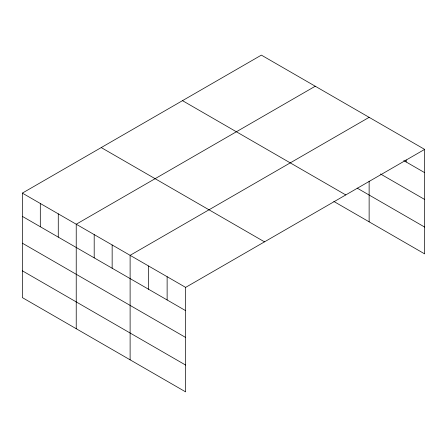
<?xml version="1.0" encoding="UTF-8"?>
<svg xmlns="http://www.w3.org/2000/svg" width="447" height="447" viewBox="0 0 447 447"><rect width="100%" height="100%" fill="white"/><g stroke="black" fill="none" stroke-linecap="round" stroke-linejoin="round"><path stroke-width="0.67" d="M424.65 149.387L185.628 287.387L185.628 391.879L22.35 297.613L22.35 193.115L261.372 55.121L424.65 149.387L424.65 253.885L333.814 201.441M315.252 86.232L76.23 224.226L76.23 328.718M369.133 117.337L130.116 255.332L130.116 359.829M403.758 160.59L424.65 172.648M380.475 173.956L424.65 199.457M357.159 188.114L424.65 227.076M182.493 100.659L345.771 194.926M101.229 147.577L264.507 241.849M22.35 193.115L185.628 287.387M22.35 216.376L185.628 310.648M22.35 243.185L185.628 337.451M22.35 270.804L185.628 365.07M406.144 159.914L406.144 161.965M369.133 181.214L369.133 221.829M167.128 276.704L167.128 299.965M148.622 266.021L148.622 289.282M112.152 244.967L112.152 268.228M94.194 234.597L94.194 257.858M58.272 213.856L58.272 237.117M40.308 203.486L40.308 226.746"/></g></svg>
